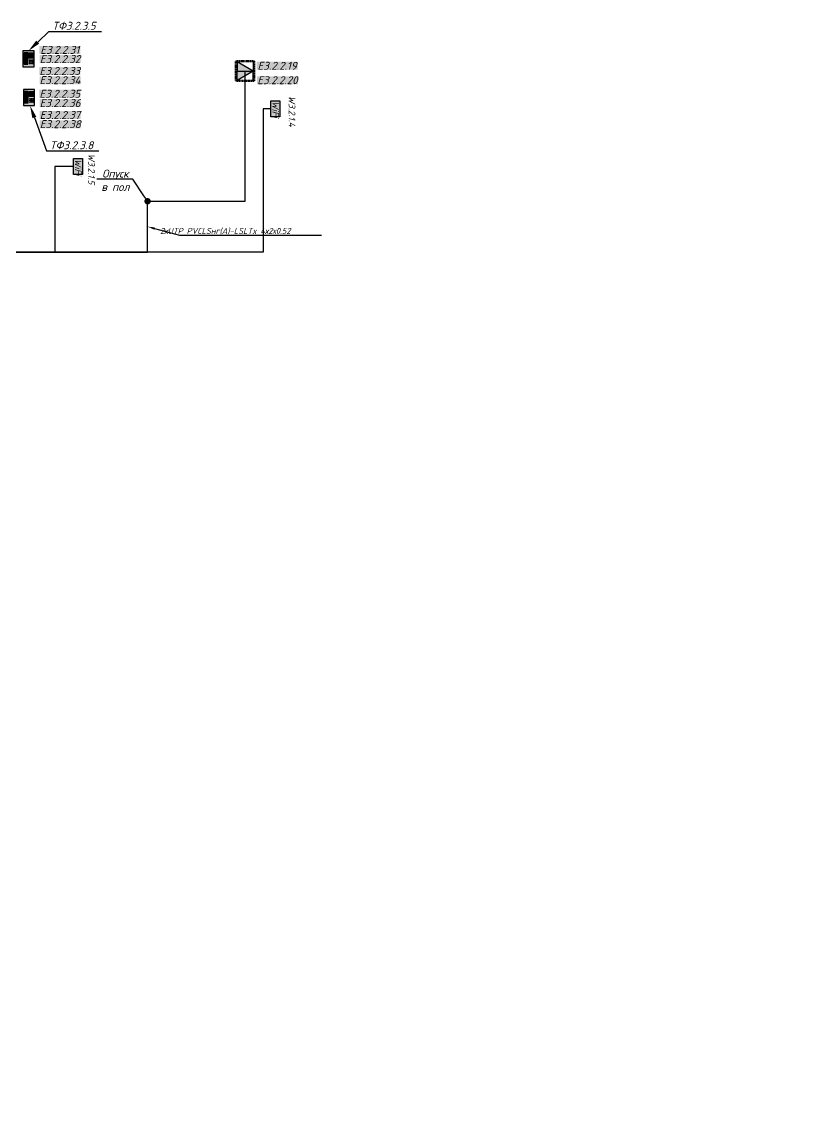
# Model space of a CAD drawing. Header units: millimetres. Extents: x 6978 to 881500, y -130874 to -2349.
# Drawn here: x 623783 to 647878, y -89798 to -55844 of the extents above; entities that cross this region are included whole.
import ezdxf
from ezdxf import colors
from ezdxf.entities.mleader import LeaderData, LeaderLine
from ezdxf.math import Vec2, Vec3

# ---------------------------------------------------------------- set-up
doc = ezdxf.new("R2010")
doc.units = ezdxf.units.MM
doc.set_wipeout_variables(frame=1)
doc.linetypes.add('HIDDEN2', pattern=[4.7625, 3.175, -1.5875])
for name, color, linetype, lineweight in [('АП_АСУ_ОсновнаяТолстая', 7, 'Continuous', 30), ('СКС-РОЗЕТКИ', 7, 'Continuous', 50), ('СС_Выноски', 7, 'Continuous', 15), ('СС_СКК_Лоток', 170, 'Continuous', 30), ('СС_СКС_Кабель', 6, 'Continuous', 30), ('СС_СКС_Оборудование', 6, 'Continuous', 30)]:
    doc.layers.add(name, color=color, linetype=linetype, lineweight=lineweight)
doc.styles.add('ISOCPEUR', font='isocpeui.ttf', dxfattribs={"height": 2.5})
doc.linetypes.add('Рабочее в трубе  _о_о_', pattern='A,5,2,[133,ltypeshp.shx,S=0.4,R=0,X=0,Y=0.75],3', length=10)

# ---------------------------------------------------------------- blocks, each defined once
blk = doc.blocks.new('панель приема видеодомофона')
blk.add_wipeout([(0, 10), (7, 10), (7, 0), (0, 0)])
at = {"true_color": 0xffffff, "transparency": 33554687}
h = blk.add_hatch(color=7, dxfattribs=at)
h.dxf.hatch_style = 1
h.paths.add_polyline_path([(7, 10), (3.5, 10), (0, 10), (0, 5), (0, 0), (3.5, 0), (7, 0), (7, 5)])
h.paths.add_polyline_path([(3.07, 8.82), (3.07, 1.71), (0.8, 1.71), (0.8, 8.82)], flags=16)
h.paths.add_polyline_path([(3.55, 8.82), (6.56, 8.82), (6.56, 5.58), (3.55, 5.58)], flags=16)
h.paths.add_polyline_path([(4.53, 4.2, -1), (4, 4.2, -1)], flags=16)
h.paths.add_polyline_path([(5.45, 4.2, -1), (4.92, 4.2, -1)], flags=16)
h.paths.add_polyline_path([(6.36, 4.2, -1), (5.82, 4.2, -1)], flags=16)
h.paths.add_polyline_path([(4.53, 3.2, -1), (4, 3.2, -1)], flags=16)
h.paths.add_polyline_path([(5.45, 3.2, -1), (4.92, 3.2, -1)], flags=16)
h.paths.add_polyline_path([(6.36, 3.2, -1), (5.82, 3.2, -1)], flags=16)
h.paths.add_polyline_path([(4.53, 2.2, -1), (4, 2.2, -1)], flags=16)
h.paths.add_polyline_path([(5.45, 2.2, -1), (4.92, 2.2, -1)], flags=16)
h.paths.add_polyline_path([(6.36, 2.2, -1), (5.82, 2.2, -1)], flags=16)
h = blk.add_hatch(color=7, dxfattribs=at)
h.dxf.hatch_style = 1
h.paths.add_polyline_path([(3.07, 8.82), (0.8, 8.82), (0.8, 1.71), (3.07, 1.71)])
h.paths.add_polyline_path([(6.56, 8.82), (3.55, 8.82), (3.55, 5.58), (6.56, 5.58)])
h = blk.add_hatch(color=0)
h.dxf.hatch_style = 1
h.paths.add_polyline_path([(4, 4.2, 1), (4.53, 4.2, 1)])
h = blk.add_hatch(color=0)
h.dxf.hatch_style = 1
h.paths.add_polyline_path([(4, 3.2, 1), (4.53, 3.2, 1)])
h = blk.add_hatch(color=0)
h.dxf.hatch_style = 1
h.paths.add_polyline_path([(4, 2.2, 1), (4.53, 2.2, 1)])
h = blk.add_hatch(color=0)
h.dxf.hatch_style = 1
h.paths.add_polyline_path([(4.92, 4.2, 1), (5.45, 4.2, 1)])
h = blk.add_hatch(color=0)
h.dxf.hatch_style = 1
h.paths.add_polyline_path([(4.92, 3.2, 1), (5.45, 3.2, 1)])
h = blk.add_hatch(color=0)
h.dxf.hatch_style = 1
h.paths.add_polyline_path([(4.92, 2.2, 1), (5.45, 2.2, 1)])
h = blk.add_hatch(color=0)
h.dxf.hatch_style = 1
h.paths.add_polyline_path([(5.82, 4.2, 1), (6.36, 4.2, 1)])
h = blk.add_hatch(color=0)
h.dxf.hatch_style = 1
h.paths.add_polyline_path([(5.82, 3.2, 1), (6.36, 3.2, 1)])
h = blk.add_hatch(color=0)
h.dxf.hatch_style = 1
h.paths.add_polyline_path([(5.82, 2.2, 1), (6.36, 2.2, 1)])
at = {"color": 0, "lineweight": 30}
blk.add_lwpolyline([(0, 0), (3.5, 0), (7, 0), (7, 5), (7, 10), (3.5, 10), (0, 10), (0, 5)], close=True, dxfattribs=at)
at = {"color": 0}
for points in [[(0.8, 1.71), (3.07, 1.71), (3.07, 8.82), (0.8, 8.82)], [(3.55, 8.82), (6.56, 8.82), (6.56, 5.58), (3.55, 5.58)]]:
    blk.add_lwpolyline(points, close=True, dxfattribs=at)
for centre in [(4.27, 4.2), (4.27, 3.2), (4.27, 2.2), (5.18, 4.2), (5.18, 3.2), (5.18, 2.2), (6.09, 4.2), (6.09, 3.2), (6.09, 2.2)]:
    blk.add_circle(centre, 0.266, dxfattribs=at)
blk = doc.blocks.new('_Dot')
at = {"color": 0, "linetype": 'ByBlock', "lineweight": -2}
blk.add_line((-0.5, 0), (-1, 0), dxfattribs=at)
at = {"color": 0, "linetype": 'ByBlock', "const_width": 0.5}
blk.add_lwpolyline([(-0.25, 0, 1), (0.25, 0, 1)], format="xyb", close=True, dxfattribs=at)
blk = doc.blocks.new('Модуль на 1 RJ')
at = {"true_color": 0xffffff}
h = blk.add_hatch(color=7, dxfattribs=at)
h.dxf.hatch_style = 1
h.paths.add_polyline_path([(0, 250), (-289, 250), (0, -250)])
at = {"color": 0, "lineweight": 30}
for p, q in [((-289, 250), (0, 250)), ((0, -250), (-289, 250)), ((0, 250), (0, -250)), ((-289, -250), (0, -250))]:
    blk.add_line(p, q, dxfattribs=at)
blk = doc.blocks.new('*U2164')
at = {"true_color": 0xffffff, "transparency": 33554687}
h = blk.add_hatch(color=7, dxfattribs=at)
h.dxf.hatch_style = 1
h.paths.add_polyline_path([(0, 338), (0, 0), (599, 0), (599, 338)])
at = {"color": 0}
blk.add_lwpolyline([(0, 338), (599, 338), (599, 0), (0, 0)], close=True, dxfattribs=at)
at = {"color": 0, "insert": (13, 300), "char_height": 250, "attachment_point": 1, "style": 'ISOCPEUR'}
blk.add_mtext_dynamic_manual_height_columns('WiFi', width=599, gutter_width=1250, heights=[0], dxfattribs=at)
at = {"color": 18, "true_color": 0x000000, "style": 'ISOCPEUR'}
blk.add_attdef('НАЗВАНИЕ', (-189, 663), '', height=250, dxfattribs=at)
blk = doc.blocks.new('*U2168')
at = {"true_color": 0xffffff, "transparency": 33554687}
h = blk.add_hatch(color=7, dxfattribs=at)
h.dxf.hatch_style = 1
h.paths.add_polyline_path([(0, 338), (0, 0), (599, 0), (599, 338)])
at = {"color": 0}
blk.add_lwpolyline([(0, 338), (599, 338), (599, 0), (0, 0)], close=True, dxfattribs=at)
at = {"color": 0, "insert": (13, 300), "char_height": 250, "attachment_point": 1, "style": 'ISOCPEUR'}
blk.add_mtext_dynamic_manual_height_columns('WiFi', width=599, gutter_width=1250, heights=[0], dxfattribs=at)
at = {"color": 18, "true_color": 0x000000, "style": 'ISOCPEUR'}
blk.add_attdef('НАЗВАНИЕ', (-189, 551), '', height=250, dxfattribs=at)

msp = doc.modelspace()

# ---------------------------------------------------------------- linework, layer by layer
at = {"layer": 'СКС-РОЗЕТКИ', "color": 7, "linetype": 'HIDDEN2', "elevation": 393}
msp.add_lwpolyline([(631046.2, -57079.9), (631046.2, -57695.5), (630472.8, -57695.5), (630472.8, -57079.9)], close=True, dxfattribs=at)
at = {"layer": 'СС_СКС_Кабель', "linetype": 'Рабочее в трубе  _о_о_', "ltscale": 100}
msp.add_lwpolyline([(627712.6, -61454.5), (630764.9, -61454.5), (630764.9, -57379.1)], dxfattribs=at)
at = {"layer": 'СС_СКС_Кабель', "color": 6, "ltscale": 100}
msp.add_lwpolyline([(625398.8, -60370.9), (624811.7, -60370.9), (624811.7, -63042.3), (617910.7, -63042.3), (617910.7, -65724.5), (597421.4, -65724.5), (597421.4, -89765.3), (598275.9, -89765.3)], dxfattribs=at)
at = {"layer": 'СС_СКС_Кабель'}
msp.add_lwpolyline([(597840.9, -89765.3), (597421.4, -89765.3), (597421.4, -65724.5), (617910.7, -65724.5), (617910.7, -63042.3), (627712.6, -63042.3), (627712.6, -61454.5)], dxfattribs=at)

# ---------------------------------------------------------------- block references
at = {"xscale": -1, "rotation": 90}
msp.add_blockref('Модуль на 1 RJ', (630764.9, -57387.2, 393), dxfattribs=at)
at = {"rotation": 89.99999999999999}
msp.add_blockref('Модуль на 1 RJ', (630764.9, -57387.2, 393), dxfattribs=at)
at = {"layer": 'АП_АСУ_ОсновнаяТолстая', "xscale": 50.00000000000039, "yscale": 50.00000000000039, "zscale": 50.00000000000039}
for p in [(623816.6, -57258.8), (623833.5, -58463.1)]:
    msp.add_blockref('панель приема видеодомофона', p, dxfattribs=at)
at = {"layer": 'СС_СКС_Оборудование', "color": 30, "xscale": 0.8347245409015025, "yscale": 0.8347245409015025, "zscale": 0.8347245409015025, "rotation": 270}
for name, p, values in [('*U2164', (631565.8, -58316.1), {'НАЗВАНИЕ': 'W3.2.1.4'}), ('*U2168', (625398.8, -60120.9), {'НАЗВАНИЕ': 'W3.2.1.5'})]:
    msp.add_blockref(name, p, dxfattribs=at).add_auto_attribs(values)

# ---------------------------------------------------------------- texts
at = {"layer": 'СС_СКС_Оборудование', "color": 18, "true_color": 0x000000, "char_height": 250, "attachment_point": 5, "style": 'ISOCPEUR', "bg_fill": 1, "box_fill_scale": 1, "bg_fill_color": 7, "bg_fill_true_color": 16777215, "bg_fill_transparency": 0}
for s, insert in [('E3.2.2.32', (624979.2, -57011.5, 0.1)), ('E3.2.2.19', (631760, -57222, 393.1)), ('E3.2.2.20', (631770, -57671.7, 393.1)), ('E3.2.2.38', (624987.3, -59045.5, 0.2))]:
    msp.add_mtext_dynamic_manual_height_columns(s, width=1280.189, gutter_width=1250, heights=[0], dxfattribs=dict(at, insert=insert))

# ---------------------------------------------------------------- leaders
at = {"layer": 'СС_Выноски', "color": 7}
ml = msp.add_multileader_mtext('Standard', dxfattribs=at)
ml.set_content('{\\C256;17хUTP PVCLSнг(А)-LSLTx 4х2х0.52}', color=7, style='ISOCPEUR')
ml.set_leader_properties(lineweight=25)
ml.build(insert=Vec2(0, 0))
ml.multileader.update_dxf_attribs({"text_left_attachment_type": 6, "text_right_attachment_type": 6, "dogleg_length": 150, "arrow_head_size": 225, "scale": 75})
ctx = ml.context
ctx.base_point, ctx.scale, ctx.char_height, ctx.arrow_head_size, ctx.landing_gap_size, ctx.plane_origin = Vec3(613917.4, -62589.1), 75, 187.5, 225, 150, Vec3(646269.1, -68056.9)
ctx.left_attachment, ctx.right_attachment, ctx.text_align_type = 6, 6, 1
notes = []
notes.append((ctx, [(1, (1, 1, 0), (616628, -62589.1), (-1, 0), 150, [(1, [(617910.7, -62325)], 0, [])])]))
ctx.mtext.insert, ctx.mtext.width, ctx.mtext.defined_height, ctx.mtext.alignment, ctx.mtext.line_spacing_factor, ctx.mtext.flow_direction = Vec3(615197.7, -62364.1), 2612.977, 428.7, 2, 0.8, 5
ml = msp.add_multileader_mtext('Standard', dxfattribs=at)
ml.set_content('{\\C256;2хUTP PVCLSнг(А)-LSLTx 4х2х0.52}', color=7, style='ISOCPEUR')
ml.set_leader_properties(lineweight=25)
ml.build(insert=Vec2(0, 0))
ml.multileader.update_dxf_attribs({"text_left_attachment_type": 6, "text_right_attachment_type": 6, "dogleg_length": 150, "arrow_head_size": 225, "scale": 75})
ctx = ml.context
ctx.base_point, ctx.scale, ctx.char_height, ctx.arrow_head_size, ctx.landing_gap_size, ctx.plane_origin = Vec3(628859.5, -62512.5), 75, 187.5, 225, 150, Vec3(656071, -67980.3)
ctx.left_attachment, ctx.right_attachment, ctx.text_align_type = 6, 6, 1
notes.append((ctx, [(0, (1, 1, 0), (628709.5, -62512.5), (1, 0), 150, [(1, [(627712.6, -62248.4)], 0, [])])]))
ctx.mtext.insert, ctx.mtext.width, ctx.mtext.defined_height, ctx.mtext.alignment, ctx.mtext.line_spacing_factor, ctx.mtext.flow_direction = Vec3(630139.8, -62287.5), 2612.977, 428.7, 2, 0.8, 5
ml = msp.add_multileader_mtext('Standard', dxfattribs=at)
ml.set_content('{\\C256;20хUTP PVCLSнг(А)-LSLTx 4х2х0.52}', color=7, style='ISOCPEUR')
ml.set_leader_properties(lineweight=25)
ml.build(insert=Vec2(0, 0))
ml.multileader.update_dxf_attribs({"text_left_attachment_type": 6, "text_right_attachment_type": 6, "dogleg_length": 150, "arrow_head_size": 225, "scale": 75})
ctx = ml.context
ctx.base_point, ctx.scale, ctx.char_height, ctx.arrow_head_size, ctx.landing_gap_size, ctx.plane_origin = Vec3(593551.8, -65601.6), 75, 187.5, 225, 150, Vec3(625903.4, -71069.5)
ctx.left_attachment, ctx.right_attachment, ctx.text_align_type = 6, 6, 1
notes.append((ctx, [(1, (1, 1, 0), (596262.3, -65601.6), (-1, 0), 150, [(1, [(597545, -65337.5)], 0, [])])]))
ctx.mtext.insert, ctx.mtext.width, ctx.mtext.defined_height, ctx.mtext.alignment, ctx.mtext.line_spacing_factor, ctx.mtext.flow_direction = Vec3(594832, -65376.6), 2612.977, 428.7, 2, 0.8, 5
ml = msp.add_multileader_mtext('Standard', dxfattribs=at)
ml.set_content('{\\C256;42хUTP PVCLSнг(А)-LSLTx 4х2х0.52}', color=7, style='ISOCPEUR')
ml.set_leader_properties(lineweight=25)
ml.build(insert=Vec2(0, 0))
ml.multileader.update_dxf_attribs({"text_left_attachment_type": 6, "text_right_attachment_type": 6, "dogleg_length": 150, "arrow_head_size": 225, "scale": 75})
ctx = ml.context
ctx.base_point, ctx.scale, ctx.char_height, ctx.arrow_head_size, ctx.landing_gap_size, ctx.plane_origin = Vec3(593932.7, -89777.4), 75, 187.5, 225, 150, Vec3(625779.8, -95304.7)
ctx.left_attachment, ctx.right_attachment, ctx.text_align_type = 6, 6, 1
notes.append((ctx, [(1, (1, 1, 0), (596643.2, -89777.4), (-1, 0), 150, [(1, [(597421.4, -89572.8)], 0, [])])]))
ctx.mtext.insert, ctx.mtext.width, ctx.mtext.defined_height, ctx.mtext.alignment, ctx.mtext.line_spacing_factor, ctx.mtext.flow_direction = Vec3(595212.9, -89552.4), 2612.977, 428.7, 2, 0.8, 5
at = {"layer": 'СС_СКК_Лоток', "color": 7, "lineweight": 0}
ml = msp.add_multileader_mtext('Standard', dxfattribs=at)
ml.set_content('Опуск\\Pв пол', color=7, style='ISOCPEUR')
ml.set_leader_properties()
ml.set_arrow_properties(name='DOT')
ml.build(insert=Vec2(0, 0))
ml.multileader.update_dxf_attribs({"text_left_attachment_type": 6, "text_right_attachment_type": 6, "dogleg_length": 100, "arrow_head_size": 200})
ctx = ml.context
ctx.base_point, ctx.char_height, ctx.arrow_head_size, ctx.landing_gap_size, ctx.plane_origin = Vec3(626268.2, -60765.1), 250, 200, 0, Vec3(635932.1, -63721.9)
ctx.left_attachment, ctx.right_attachment, ctx.text_align_type = 6, 6, 1
notes.append((ctx, [(0, (1, 1, 0), (627247, -60765.1), (-1, 0), 100, [(0, [(627712.6, -61454.5)], 0, [])])]))
ctx.mtext.insert, ctx.mtext.width, ctx.mtext.alignment, ctx.mtext.flow_direction = Vec3(626707.6, -60465.1), 2467.274, 2, 5
for ctx, leaders in notes:
    for number, flags, end, landing, length, lines in leaders:
        leader = LeaderData()
        leader.index, (leader.has_last_leader_line, leader.has_dogleg_vector, leader.attachment_direction) = number, flags
        leader.last_leader_point, leader.dogleg_vector, leader.dogleg_length = Vec3(end), Vec3(landing), length
        for number, points, colour, breaks in lines:
            line = LeaderLine()
            line.index, line.vertices, line.color, line.breaks = number, Vec3.list(points), colors.encode_raw_color(colour), breaks
            leader.lines.append(line)
        ctx.leaders.append(leader)

# ---------------------------------------------------------------- next in the draw order: linework, layer by layer
at = {"layer": 'СС_СКС_Кабель', "color": 6, "ltscale": 100}
msp.add_lwpolyline([(631565.8, -58566.1), (631318.9, -58566.1), (631318.9, -63042.3), (617910.7, -63042.3), (617910.7, -65724.5), (597421.4, -65724.5), (597421.4, -89765.3), (598182.1, -89765.3)], dxfattribs=at)

# ---------------------------------------------------------------- next in the draw order: texts
at = {"layer": 'СС_СКС_Оборудование', "color": 18, "true_color": 0x000000, "char_height": 250, "attachment_point": 5, "style": 'ISOCPEUR', "bg_fill": 1, "box_fill_scale": 1, "bg_fill_color": 7, "bg_fill_true_color": 16777215, "bg_fill_transparency": 0}
for s, insert in [('E3.2.2.31', (624972.1, -56723.5, 0)), ('E3.2.2.33', (624972.1, -57382.9, 0)), ('E3.2.2.34', (624979.2, -57671, 0.1)), ('E3.2.2.35', (624973.2, -58096, 0.1)), ('E3.2.2.36', (624980.3, -58384, 0.2)), ('E3.2.2.37', (624980.2, -58757.4, 0.1))]:
    msp.add_mtext_dynamic_manual_height_columns(s, width=1280.189, gutter_width=1250, heights=[0], dxfattribs=dict(at, insert=insert))

# ---------------------------------------------------------------- next in the draw order: leaders
at = {"layer": 'СС_СКК_Лоток', "color": 7, "lineweight": 0}
ml = msp.add_multileader_mtext('Standard', dxfattribs=at)
ml.set_content('ТФ3.2.3.5', color=7, style='ISOCPEUR')
ml.set_leader_properties()
ml.build(insert=Vec2(0, 0))
ml.multileader.update_dxf_attribs({"text_left_attachment_type": 6, "text_right_attachment_type": 6, "dogleg_length": 100, "arrow_head_size": 400})
ctx = ml.context
ctx.base_point, ctx.char_height, ctx.arrow_head_size, ctx.landing_gap_size, ctx.plane_origin = Vec3(624730.1, -56146), 250, 400, 0, Vec3(627812.9, -57859.5)
ctx.left_attachment, ctx.right_attachment, ctx.text_align_type = 6, 6, 1
notes = []
notes.append((ctx, [(1, (1, 1, 0), (624630.1, -56146), (1, 0), 100, [(0, [(623991.6, -56758.8)], 0, [])])]))
ctx.mtext.insert, ctx.mtext.width, ctx.mtext.alignment, ctx.mtext.flow_direction = Vec3(625415.6, -55846), 2467.274, 2, 5
ml = msp.add_multileader_mtext('Standard', dxfattribs=at)
ml.set_content('ТФ3.2.3.8', color=7, style='ISOCPEUR')
ml.set_leader_properties()
ml.build(insert=Vec2(0, 0))
ml.multileader.update_dxf_attribs({"text_left_attachment_type": 6, "text_right_attachment_type": 6, "dogleg_length": 100, "arrow_head_size": 400})
ctx = ml.context
ctx.base_point, ctx.char_height, ctx.arrow_head_size, ctx.landing_gap_size, ctx.plane_origin = Vec3(624653.8, -59879.1), 250, 400, 0, Vec3(627862.2, -59563.7)
ctx.left_attachment, ctx.right_attachment, ctx.text_align_type = 6, 6, 1
notes.append((ctx, [(1, (1, 1, 0), (624553.8, -59879.1), (1, 0), 100, [(0, [(624040.9, -58463.1)], 0, [])])]))
ctx.mtext.insert, ctx.mtext.width, ctx.mtext.alignment, ctx.mtext.flow_direction = Vec3(625340.2, -59579.1), 2467.274, 2, 5
for ctx, leaders in notes:
    for number, flags, end, landing, length, lines in leaders:
        leader = LeaderData()
        leader.index, (leader.has_last_leader_line, leader.has_dogleg_vector, leader.attachment_direction) = number, flags
        leader.last_leader_point, leader.dogleg_vector, leader.dogleg_length = Vec3(end), Vec3(landing), length
        for number, points, colour, breaks in lines:
            line = LeaderLine()
            line.index, line.vertices, line.color, line.breaks = number, Vec3.list(points), colors.encode_raw_color(colour), breaks
            leader.lines.append(line)
        ctx.leaders.append(leader)

doc.saveas('drawing.dxf')
